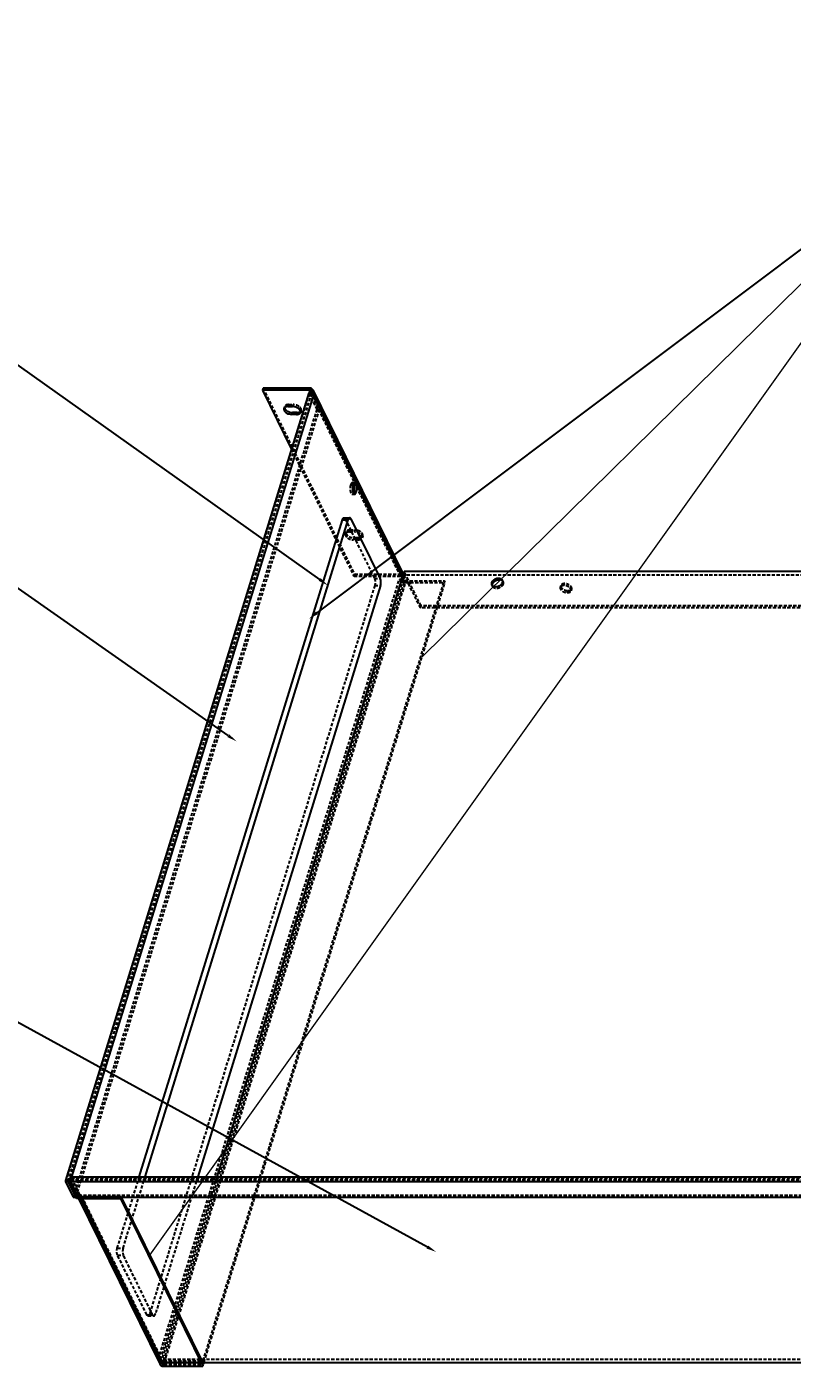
# Model space of a CAD drawing. Header units: millimetres. Extents: x 10653 to 40244, y 19163 to 29561.
# Drawn here: x 21614 to 21917, y 20279 to 20810 of the extents above; entities that cross this region are included whole.
import ezdxf
from ezdxf import colors
from ezdxf.entities.mleader import LeaderData, LeaderLine
from ezdxf.math import Vec2, Vec3

# ---------------------------------------------------------------- set-up
doc = ezdxf.new("R2010")
doc.units = ezdxf.units.MM
doc.linetypes.add('HIDDEN', pattern=[1.905, 1.27, -0.635])
doc.layers.add('02___PRT_ALL_AXES', color=7, linetype='Continuous')
doc.layers.add('DEFAULT_2', color=8, linetype='HIDDEN')
doc.layers.add('dim', color=2, linetype='Continuous', lineweight=9)

msp = doc.modelspace()

# ---------------------------------------------------------------- linework, layer by layer
at = {"color": 3, "linetype": 'Continuous'}
for p, q in [((21725.549, 20665.076), (21628.964, 20352.528)), ((21727.425, 20664.78), (21631.392, 20354.016)), ((21725.762, 20666.969), (21707.341, 20666.969)), ((21727.074, 20666.283), (21762.959, 20593.156)), ((21727.12, 20665.402), (21762.81, 20592.674)), ((21720.819, 20657.334), (21718.977, 20657.334)), ((21660.54, 20354.016), (21741.117, 20614.764)), ((21742.211, 20615.087), (21753.803, 20591.466)), ((21689.059, 20354.016), (21762.326, 20591.107)), ((21753.929, 20588.656), (21681.419, 20354.016)), ((21628.999, 20352.233), (21632.049, 20346.017)), ((21630.841, 20352.233), (21634.196, 20345.395)), ((21634.388, 20346.017), (21634.196, 20345.395)), ((21651.097, 20346.017), (21683.657, 20279.666)), ((22002.334, 20280.288), (21683.352, 20280.288))]:
    msp.add_line(p, q, dxfattribs=at)
at = {"color": 7, "linetype": 'Continuous'}
for p, q in [((21707.341, 20666.969), (21707.099, 20666.185)), ((21707.099, 20666.185), (21718.63, 20642.687)), ((21725.52, 20666.185), (21707.099, 20666.185)), ((21725.762, 20666.969), (21725.52, 20666.185)), ((21725.52, 20666.185), (21725.924, 20665.363)), ((21727.12, 20665.402), (21726.199, 20665.402)), ((21717.21, 20659.658), (21719.052, 20659.658)), ((21718.977, 20657.334), (21718.735, 20656.55)), ((21720.577, 20656.55), (21718.735, 20656.55)), ((21720.819, 20657.334), (21720.577, 20656.55)), ((21658.237, 20354.016), (21738.814, 20614.764)), ((21738.814, 20614.764), (21741.117, 20614.764)), ((21739.424, 20615.52), (21741.727, 20615.52)), ((21763.294, 20594.24), (21762.326, 20591.107)), ((22058.267, 20594.24), (21763.294, 20594.24)), ((21628.999, 20352.233), (21985.449, 20352.233)), ((21629.92, 20352.233), (21633.275, 20345.395)), ((21631.083, 20354.016), (21983.849, 20354.016)), ((21632.049, 20346.017), (21632.97, 20346.017)), ((21633.891, 20346.017), (21986.658, 20346.017)), ((21635.018, 20345.398), (21635.249, 20346.017)), ((21635.117, 20345.395), (21635.309, 20346.017)), ((21650.775, 20345.395), (21650.967, 20346.017)), ((21634.196, 20345.395), (21633.275, 20345.395)), ((21634.142, 20345.395), (21666.445, 20279.569)), ((21635.117, 20345.395), (21667.757, 20278.883)), ((21635.117, 20345.395), (21650.775, 20345.395)), ((21650.775, 20345.395), (21683.415, 20278.883)), ((21667.757, 20278.883), (21683.415, 20278.883)), ((21683.415, 20278.883), (21683.657, 20279.666))]:
    msp.add_line(p, q, dxfattribs=at)
at = {"color": 3, "linetype": 'Continuous'}
for centre, radius, start, end in [((21726.198, 20663.946), 1.456, 84.66026, 89.94947), ((21726.215, 20663.792), 1.602, 60.58054, 65.59096), ((21721.273, 20658.799), 1.391, 300.06565, 302.07768)]:
    msp.add_arc(centre, radius, start, end, dxfattribs=at)
at = {"color": 7, "linetype": 'Continuous'}
for centre, radius, start, end in [((21634.935, 20346.769), 1.344, 239.80013, 242.38727), ((21635.117, 20347.515), 2.119, 267.32519, 270.00973)]:
    msp.add_arc(centre, radius, start, end, dxfattribs=at)
for points, knots in [([(21726.176, 20665.843), (21726.123, 20665.949), (21725.921, 20666.139), (21725.658, 20666.185), (21725.52, 20666.185)], [0, 0, 0, 0, 0.4636602, 1, 1, 1, 1]), ([(21726.199, 20665.402), (21726.222, 20665.476), (21726.245, 20665.628), (21726.208, 20665.778), (21726.176, 20665.843)], [0, 0, 0, 0, 0.5174311, 1, 1, 1, 1]), ([(21717.21, 20659.658), (21717.014, 20659.658), (21716.646, 20659.627), (21716.15, 20659.472), (21715.773, 20659.213), (21715.622, 20658.967), (21715.584, 20658.843)], [0, 0, 0, 0, 0.3038197, 0.5699297, 0.7977696, 1, 1, 1, 1]), ([(21722.203, 20657.366), (21722.24, 20657.486), (21722.257, 20657.76), (21722.109, 20658.169), (21721.816, 20658.564), (21721.235, 20659.064), (21720.303, 20659.512), (21719.47, 20659.658), (21719.052, 20659.658)], [0, 0, 0, 0, 0.086521, 0.1832564, 0.2955667, 0.423643, 0.710747, 1, 1, 1, 1]), ([(21715.584, 20658.843), (21715.547, 20658.723), (21715.53, 20658.449), (21715.678, 20658.04), (21715.972, 20657.645), (21716.552, 20657.145), (21717.484, 20656.697), (21718.317, 20656.55), (21718.735, 20656.55)], [0, 0, 0, 0, 0.086521, 0.1832564, 0.2955667, 0.423643, 0.710747, 1, 1, 1, 1]), ([(21720.577, 20656.55), (21720.773, 20656.55), (21721.141, 20656.581), (21721.637, 20656.737), (21722.014, 20656.996), (21722.165, 20657.242), (21722.203, 20657.366)], [0, 0, 0, 0, 0.3038197, 0.5699297, 0.7977696, 1, 1, 1, 1]), ([(21738.814, 20614.764), (21738.848, 20614.872), (21738.921, 20615.068), (21739.064, 20615.312), (21739.229, 20615.476), (21739.364, 20615.52), (21739.424, 20615.52)], [0, 0, 0, 0, 0.3326928, 0.6070931, 0.8236235, 1, 1, 1, 1]), ([(21631.083, 20354.016), (21630.986, 20354.016), (21630.848, 20353.848), (21630.763, 20353.606), (21630.707, 20353.337), (21630.688, 20353.042), (21630.702, 20352.744), (21630.749, 20352.471), (21630.806, 20352.305), (21630.841, 20352.233)], [0, 0, 0, 0, 0.1508989, 0.2705214, 0.4139996, 0.5709936, 0.7290909, 0.8756975, 1, 1, 1, 1]), ([(21634.312, 20345.577), (21634.363, 20345.55), (21634.586, 20345.451), (21634.832, 20345.406), (21635.018, 20345.398)], [0, 0, 0, 0, 0.2375602, 1, 1, 1, 1]), ([(21666.446, 20279.568), (21666.497, 20279.463), (21666.642, 20279.264), (21667.069, 20278.961), (21667.482, 20278.883), (21667.757, 20278.883)], [0, 0, 0, 0, 0.2277282, 0.4668411, 1, 1, 1, 1])]:
    msp.add_open_spline(points, degree=3, knots=knots, dxfattribs=at)
at = {"color": 3, "linetype": 'Continuous'}
for points, knots in [([(21726.071, 20665.396), (21725.952, 20665.383), (21725.737, 20665.335), (21725.576, 20665.165), (21725.549, 20665.076)], [0, 0, 0, 0, 0.5635865, 1, 1, 1, 1]), ([(21727.073, 20666.283), (21727.022, 20666.389), (21726.877, 20666.588), (21726.45, 20666.891), (21726.037, 20666.969), (21725.762, 20666.969)], [0, 0, 0, 0, 0.2277282, 0.4668411, 1, 1, 1, 1]), ([(21726.877, 20665.25), (21726.748, 20665.309), (21726.566, 20665.366), (21726.379, 20665.391), (21726.333, 20665.396)], [0, 0, 0, 0, 0.7536655, 1, 1, 1, 1]), ([(21727.425, 20664.78), (21727.406, 20664.819), (21727.299, 20664.987), (21727.136, 20665.111), (21727.002, 20665.187)], [0, 0, 0, 0, 0.2190677, 1, 1, 1, 1]), ([(21727.12, 20665.402), (21727.166, 20665.55), (21727.212, 20665.853), (21727.137, 20666.153), (21727.073, 20666.283)], [0, 0, 0, 0, 0.5174311, 1, 1, 1, 1]), ([(21715.805, 20659.205), (21715.851, 20658.952), (21716.073, 20658.577), (21716.494, 20658.178), (21717.064, 20657.787), (21717.896, 20657.444), (21718.619, 20657.334), (21718.977, 20657.334)], [0, 0, 0, 0, 0.1970264, 0.3159433, 0.4461205, 0.7251638, 1, 1, 1, 1]), ([(21720.819, 20657.334), (21720.929, 20657.334), (21721.323, 20657.353), (21721.723, 20657.452), (21721.97, 20657.596)], [0, 0, 0, 0, 0.2780004, 1, 1, 1, 1]), ([(21722.012, 20657.621), (21722.032, 20657.633), (21722.106, 20657.683), (21722.176, 20657.74), (21722.223, 20657.787)], [0, 0, 0, 0, 0.2589069, 1, 1, 1, 1]), ([(21741.727, 20615.52), (21741.667, 20615.52), (21741.532, 20615.476), (21741.367, 20615.312), (21741.223, 20615.068), (21741.15, 20614.872), (21741.117, 20614.764)], [0, 0, 0, 0, 0.1763765, 0.3929069, 0.6673072, 1, 1, 1, 1]), ([(21742.211, 20615.087), (21742.179, 20615.151), (21742.113, 20615.267), (21741.971, 20615.44), (21741.82, 20615.52), (21741.727, 20615.52)], [0, 0, 0, 0, 0.3181311, 0.5862912, 1, 1, 1, 1]), ([(21753.929, 20588.656), (21753.998, 20588.881), (21754.089, 20589.372), (21754.111, 20590.119), (21754.027, 20590.834), (21753.895, 20591.278), (21753.803, 20591.466)], [0, 0, 0, 0, 0.2474032, 0.5193384, 0.7809941, 1, 1, 1, 1]), ([(21628.964, 20352.528), (21628.957, 20352.506), (21628.938, 20352.406), (21628.965, 20352.302), (21628.999, 20352.233)], [0, 0, 0, 0, 0.2356304, 1, 1, 1, 1]), ([(21630.841, 20352.233), (21630.762, 20352.395), (21630.442, 20352.669), (21629.964, 20352.837), (21629.551, 20352.864), (21629.281, 20352.819), (21629.069, 20352.712), (21628.983, 20352.59), (21628.964, 20352.528)], [0, 0, 0, 0, 0.2460126, 0.5412781, 0.6829609, 0.807767, 0.9117447, 1, 1, 1, 1])]:
    msp.add_open_spline(points, degree=3, knots=knots, dxfattribs=at)
msp.add_open_spline([(21726.199, 20665.402), (21726.156, 20665.402), (21726.114, 20665.4), (21726.071, 20665.396)], degree=3, dxfattribs=at)
at = {"layer": '02___PRT_ALL_AXES', "color": 8, "linetype": 'HIDDEN'}
for p, q in [((21726.504, 20664.78), (21629.92, 20352.233)), ((21742.95, 20628.549), (21742.029, 20628.549)), ((21742.715, 20629.4), (21743.636, 20629.4)), ((21742.715, 20624.9), (21743.636, 20624.9)), ((21802.183, 20590.845), (21802.488, 20590.223)), ((21798.143, 20588.862), (21798.448, 20588.241)), ((21802.54, 20589.232), (21802.235, 20589.854)), ((21825.446, 20588.688), (21825.203, 20587.905)), ((21826.667, 20588.639), (21826.909, 20589.423)), ((21828.04, 20585.842), (21828.282, 20586.626)), ((21829.745, 20587.36), (21829.503, 20586.577))]:
    msp.add_line(p, q, dxfattribs=at)
at = {"layer": '02___PRT_ALL_AXES', "color": 7, "linetype": 'Continuous'}
for p, q in [((21744.323, 20625.752), (21743.401, 20625.752)), ((21798.395, 20589.232), (21798.09, 20589.854))]:
    msp.add_line(p, q, dxfattribs=at)
at = {"layer": '02___PRT_ALL_AXES', "color": 8, "linetype": 'HIDDEN'}
for points, knots in [([(21742.029, 20628.549), (21741.974, 20628.372), (21741.89, 20627.99), (21741.833, 20627.393), (21741.84, 20626.778), (21741.911, 20626.19), (21742.039, 20625.674), (21742.217, 20625.268), (21742.432, 20624.985), (21742.629, 20624.9), (21742.715, 20624.9)], [0, 0, 0, 0, 0.1396061, 0.2932218, 0.4509557, 0.6023919, 0.7378789, 0.8499088, 0.9352935, 1, 1, 1, 1]), ([(21742.715, 20629.4), (21742.647, 20629.4), (21742.495, 20629.35), (21742.31, 20629.166), (21742.149, 20628.891), (21742.067, 20628.671), (21742.029, 20628.549)], [0, 0, 0, 0, 0.176378, 0.3929206, 0.6673064, 1, 1, 1, 1]), ([(21743.179, 20629.058), (21743.12, 20629.154), (21742.997, 20629.316), (21742.801, 20629.4), (21742.715, 20629.4)], [0, 0, 0, 0, 0.5686086, 1, 1, 1, 1]), ([(21742.715, 20624.9), (21742.8, 20624.9), (21742.994, 20624.982), (21743.115, 20625.141), (21743.174, 20625.234)], [0, 0, 0, 0, 0.4324556, 1, 1, 1, 1]), ([(21802.488, 20590.223), (21802.559, 20590.077), (21802.643, 20589.74), (21802.592, 20589.399), (21802.54, 20589.232)], [0, 0, 0, 0, 0.4825863, 1, 1, 1, 1]), ([(21802.54, 20589.232), (21802.415, 20588.826), (21801.986, 20588.264), (21801.234, 20587.771), (21800.573, 20587.523), (21799.902, 20587.44), (21799.278, 20587.531), (21798.761, 20587.795), (21798.524, 20588.085), (21798.448, 20588.241)], [0, 0, 0, 0, 0.2513412, 0.3906701, 0.5304092, 0.6640694, 0.7868557, 0.8975452, 1, 1, 1, 1]), ([(21825.203, 20587.905), (21825.17, 20587.798), (21825.155, 20587.551), (21825.288, 20587.183), (21825.552, 20586.828), (21826.075, 20586.377), (21826.913, 20585.974), (21827.664, 20585.842), (21828.04, 20585.842)], [0, 0, 0, 0, 0.0865218, 0.183261, 0.2955727, 0.4236512, 0.7107518, 1, 1, 1, 1]), ([(21826.667, 20588.639), (21826.491, 20588.639), (21826.159, 20588.612), (21825.713, 20588.471), (21825.373, 20588.239), (21825.238, 20588.017), (21825.203, 20587.905)], [0, 0, 0, 0, 0.3038216, 0.5699368, 0.7977692, 1, 1, 1, 1]), ([(21825.446, 20588.688), (21825.435, 20588.656), (21825.403, 20588.518), (21825.411, 20588.373), (21825.435, 20588.269)], [0, 0, 0, 0, 0.2434952, 1, 1, 1, 1]), ([(21825.435, 20588.269), (21825.486, 20588.044), (21825.777, 20587.583), (21826.458, 20587.075), (21827.325, 20586.721), (21827.965, 20586.626), (21828.282, 20586.626)], [0, 0, 0, 0, 0.1992253, 0.4482962, 0.7265102, 1, 1, 1, 1]), ([(21826.909, 20589.423), (21826.733, 20589.423), (21826.401, 20589.395), (21825.955, 20589.255), (21825.615, 20589.022), (21825.48, 20588.8), (21825.446, 20588.688)], [0, 0, 0, 0, 0.3038216, 0.5699368, 0.7977692, 1, 1, 1, 1]), ([(21829.503, 20586.577), (21829.536, 20586.684), (21829.551, 20586.931), (21829.418, 20587.299), (21829.154, 20587.654), (21828.632, 20588.104), (21827.793, 20588.507), (21827.043, 20588.639), (21826.667, 20588.639)], [0, 0, 0, 0, 0.0865218, 0.183261, 0.2955727, 0.4236512, 0.7107518, 1, 1, 1, 1]), ([(21829.745, 20587.36), (21829.778, 20587.467), (21829.793, 20587.714), (21829.66, 20588.082), (21829.396, 20588.437), (21828.874, 20588.888), (21828.035, 20589.291), (21827.285, 20589.423), (21826.909, 20589.423)], [0, 0, 0, 0, 0.0865218, 0.183261, 0.2955727, 0.4236512, 0.7107518, 1, 1, 1, 1]), ([(21828.04, 20585.842), (21828.216, 20585.842), (21828.547, 20585.87), (21828.993, 20586.01), (21829.333, 20586.243), (21829.468, 20586.465), (21829.503, 20586.577)], [0, 0, 0, 0, 0.3038216, 0.5699368, 0.7977692, 1, 1, 1, 1]), ([(21828.282, 20586.626), (21828.52, 20586.626), (21828.955, 20586.673), (21829.361, 20586.867), (21829.506, 20586.997)], [0, 0, 0, 0, 0.5497857, 1, 1, 1, 1]), ([(21829.506, 20586.997), (21829.534, 20587.022), (21829.637, 20587.126), (21829.713, 20587.257), (21829.745, 20587.36)], [0, 0, 0, 0, 0.2621536, 1, 1, 1, 1])]:
    msp.add_open_spline(points, degree=3, knots=knots, dxfattribs=at)
at = {"layer": '02___PRT_ALL_AXES', "color": 3, "linetype": 'Continuous'}
for points, knots in [([(21742.95, 20628.549), (21742.895, 20628.372), (21742.811, 20627.99), (21742.754, 20627.393), (21742.761, 20626.778), (21742.832, 20626.19), (21742.96, 20625.674), (21743.138, 20625.268), (21743.353, 20624.985), (21743.55, 20624.9), (21743.636, 20624.9)], [0, 0, 0, 0, 0.1396061, 0.2932218, 0.4509557, 0.6023919, 0.7378789, 0.8499088, 0.9352935, 1, 1, 1, 1]), ([(21743.636, 20629.4), (21743.568, 20629.4), (21743.417, 20629.35), (21743.231, 20629.166), (21743.07, 20628.891), (21742.988, 20628.671), (21742.95, 20628.549)], [0, 0, 0, 0, 0.176378, 0.3929206, 0.6673064, 1, 1, 1, 1]), ([(21744.323, 20625.752), (21744.377, 20625.929), (21744.461, 20626.31), (21744.518, 20626.907), (21744.511, 20627.523), (21744.441, 20628.11), (21744.312, 20628.626), (21744.134, 20629.033), (21743.919, 20629.315), (21743.722, 20629.4), (21743.636, 20629.4)], [0, 0, 0, 0, 0.1396061, 0.2932218, 0.4509557, 0.6023919, 0.7378789, 0.8499088, 0.9352935, 1, 1, 1, 1]), ([(21743.636, 20624.9), (21743.704, 20624.9), (21743.856, 20624.95), (21744.041, 20625.135), (21744.203, 20625.41), (21744.285, 20625.629), (21744.323, 20625.752)], [0, 0, 0, 0, 0.176378, 0.3929206, 0.6673064, 1, 1, 1, 1]), ([(21798.395, 20589.232), (21798.501, 20589.574), (21798.831, 20590.056), (21799.426, 20590.527), (21799.961, 20590.804), (21800.533, 20590.969), (21801.255, 20591.028), (21801.797, 20590.887), (21802.072, 20590.697)], [0, 0, 0, 0, 0.2416046, 0.3751032, 0.511433, 0.6459085, 0.7741974, 1, 1, 1, 1]), ([(21798.341, 20588.579), (21798.333, 20588.631), (21798.312, 20588.85), (21798.346, 20589.073), (21798.395, 20589.232)], [0, 0, 0, 0, 0.241044, 1, 1, 1, 1])]:
    msp.add_open_spline(points, degree=3, knots=knots, dxfattribs=at)
at = {"layer": '02___PRT_ALL_AXES', "color": 7, "linetype": 'Continuous'}
for points, knots in [([(21743.401, 20625.752), (21743.486, 20626.025), (21743.591, 20626.619), (21743.604, 20627.516), (21743.483, 20628.351), (21743.304, 20628.859), (21743.179, 20629.058)], [0, 0, 0, 0, 0.2533951, 0.5309264, 0.7918357, 1, 1, 1, 1]), ([(21743.174, 20625.234), (21743.197, 20625.27), (21743.291, 20625.434), (21743.358, 20625.612), (21743.401, 20625.752)], [0, 0, 0, 0, 0.2237544, 1, 1, 1, 1]), ([(21798.09, 20589.854), (21798.216, 20590.26), (21798.644, 20590.822), (21799.396, 20591.315), (21800.057, 20591.562), (21800.729, 20591.645), (21801.353, 20591.555), (21801.87, 20591.29), (21802.106, 20591), (21802.183, 20590.845)], [0, 0, 0, 0, 0.2513412, 0.3906701, 0.5304092, 0.6640694, 0.7868557, 0.8975452, 1, 1, 1, 1]), ([(21802.183, 20590.845), (21802.254, 20590.699), (21802.338, 20590.361), (21802.287, 20590.02), (21802.235, 20589.854)], [0, 0, 0, 0, 0.4825863, 1, 1, 1, 1]), ([(21798.143, 20588.862), (21798.071, 20589.008), (21797.987, 20589.346), (21798.039, 20589.687), (21798.09, 20589.854)], [0, 0, 0, 0, 0.4825863, 1, 1, 1, 1]), ([(21802.235, 20589.854), (21802.11, 20589.447), (21801.681, 20588.885), (21800.929, 20588.392), (21800.268, 20588.145), (21799.597, 20588.062), (21798.973, 20588.153), (21798.456, 20588.417), (21798.219, 20588.707), (21798.143, 20588.862)], [0, 0, 0, 0, 0.2513412, 0.3906701, 0.5304092, 0.6640694, 0.7868557, 0.8975452, 1, 1, 1, 1])]:
    msp.add_open_spline(points, degree=3, knots=knots, dxfattribs=at)
at = {"layer": '02___PRT_ALL_AXES', "color": 3, "linetype": 'Continuous'}
msp.add_open_spline([(21802.072, 20590.697), (21802.151, 20590.643), (21802.225, 20590.58), (21802.291, 20590.509)], degree=3, dxfattribs=at)
at = {"layer": '02___PRT_ALL_AXES', "color": 8, "linetype": 'HIDDEN'}
for points in [[(21802.291, 20590.509), (21802.369, 20590.424), (21802.437, 20590.327), (21802.488, 20590.223)], [(21798.448, 20588.241), (21798.396, 20588.347), (21798.36, 20588.462), (21798.341, 20588.579)]]:
    msp.add_open_spline(points, degree=3, dxfattribs=at)
at = {"layer": 'DEFAULT_2', "color": 8, "linetype": 'HIDDEN'}
for p, q in [((21725.583, 20664.78), (21628.999, 20352.233)), ((21707.341, 20666.969), (21743.641, 20592.997)), ((21725.583, 20664.78), (21728.634, 20658.564)), ((21725.583, 20664.78), (21727.425, 20664.78)), ((21725.762, 20666.969), (21762.062, 20592.997)), ((21725.924, 20665.363), (21761.82, 20592.214)), ((21726.176, 20665.843), (21762.476, 20591.871)), ((21726.199, 20665.402), (21762.499, 20591.43)), ((21715.826, 20659.626), (21715.584, 20658.842)), ((21717.452, 20660.442), (21717.21, 20659.658)), ((21717.452, 20660.442), (21719.294, 20660.442)), ((21719.294, 20660.442), (21719.052, 20659.658)), ((21728.634, 20658.564), (21632.049, 20346.017)), ((21729.555, 20658.564), (21632.97, 20346.017)), ((21722.445, 20658.15), (21722.203, 20657.366)), ((21728.634, 20658.564), (21729.555, 20658.564)), ((21718.63, 20642.687), (21743.399, 20592.214)), ((21739.908, 20615.087), (21751.5, 20591.466)), ((21739.908, 20615.087), (21742.211, 20615.087)), ((21740.229, 20609.897), (21739.987, 20609.114)), ((21741.855, 20610.713), (21741.613, 20609.93)), ((21741.613, 20609.93), (21743.455, 20609.93)), ((21741.855, 20610.713), (21743.697, 20610.713)), ((21743.38, 20607.605), (21743.138, 20606.822)), ((21744.981, 20606.822), (21743.138, 20606.822)), ((21745.223, 20607.605), (21743.38, 20607.605)), ((21743.697, 20610.713), (21743.455, 20609.93)), ((21745.223, 20607.605), (21744.981, 20606.822)), ((21746.849, 20608.421), (21746.606, 20607.637)), ((21665.789, 20281.693), (21761.405, 20591.107)), ((21763.357, 20592.835), (21666.773, 20280.288)), ((21667.936, 20281.071), (21763.552, 20590.485)), ((21683.594, 20281.071), (21779.21, 20590.485)), ((21743.641, 20592.997), (21743.399, 20592.214)), ((21761.82, 20592.214), (21743.399, 20592.214)), ((21762.062, 20592.997), (21743.641, 20592.997)), ((21751.5, 20591.466), (21753.803, 20591.466)), ((21761.405, 20591.107), (21762.015, 20589.864)), ((21762.326, 20591.107), (21761.405, 20591.107)), ((21762.062, 20592.997), (21761.82, 20592.214)), ((21762.015, 20589.864), (21762.499, 20591.43)), ((21762.326, 20591.107), (21762.936, 20589.864)), ((21763.42, 20591.43), (21762.499, 20591.43)), ((21762.81, 20592.674), (21763.42, 20591.43)), ((21762.936, 20589.864), (21763.42, 20591.43)), ((21762.959, 20593.156), (21763.374, 20592.311)), ((21763.357, 20592.835), (21763.294, 20594.24)), ((21770.005, 20580.565), (21763.294, 20594.24)), ((21769.763, 20579.782), (21763.357, 20592.835)), ((22116.124, 20592.835), (21763.357, 20592.835)), ((21763.756, 20589.866), (21763.502, 20590.486)), ((21763.857, 20589.864), (21763.552, 20590.485)), ((21763.552, 20590.485), (21779.21, 20590.485)), ((21779.515, 20589.864), (21779.21, 20590.485)), ((21751.626, 20588.656), (21662.303, 20299.608)), ((21668.241, 20280.45), (21763.857, 20589.864)), ((21683.899, 20280.45), (21779.515, 20589.864)), ((21751.626, 20588.656), (21753.929, 20588.656)), ((21762.936, 20589.864), (21762.015, 20589.864)), ((21763.857, 20589.864), (21779.515, 20589.864)), ((21769.763, 20579.782), (21770.005, 20580.565)), ((22112.765, 20579.782), (21769.763, 20579.782)), ((22122.772, 20580.565), (21770.005, 20580.565)), ((21631.392, 20354.016), (21630.841, 20352.233)), ((21666.773, 20280.288), (21631.083, 20353.016)), ((21631.083, 20353.016), (21983.849, 20353.016)), ((21634.68, 20346.962), (21631.325, 20353.8)), ((21631.325, 20353.8), (21984.091, 20353.8)), ((21649.492, 20325.716), (21658.237, 20354.016)), ((21651.794, 20325.716), (21660.54, 20354.016)), ((21681.419, 20354.016), (21664.606, 20299.608)), ((21666.71, 20281.693), (21689.059, 20354.016)), ((21633.759, 20346.962), (21633.275, 20345.395)), ((21633.759, 20346.962), (21666.399, 20280.45)), ((21634.68, 20346.962), (21633.759, 20346.962)), ((21633.806, 20346.081), (21634.142, 20345.395)), ((21633.891, 20346.017), (21634.133, 20346.8)), ((21634.133, 20346.8), (21986.9, 20346.8)), ((21634.68, 20346.962), (21634.388, 20346.017)), ((21634.68, 20346.962), (21667.32, 20280.45)), ((21634.704, 20346.521), (21667.343, 20280.009)), ((21635.249, 20346.017), (21635.31, 20346.18)), ((21635.309, 20346.017), (21635.359, 20346.179)), ((21635.359, 20346.179), (21667.999, 20279.666)), ((21635.359, 20346.179), (21651.017, 20346.179)), ((21650.967, 20346.017), (21651.017, 20346.179)), ((21651.017, 20346.179), (21651.097, 20346.017)), ((21649.492, 20325.716), (21651.794, 20325.716)), ((21661.209, 20299.285), (21649.618, 20322.906)), ((21649.618, 20322.906), (21651.92, 20322.906)), ((21663.512, 20299.285), (21651.92, 20322.906)), ((21661.209, 20299.285), (21663.512, 20299.285)), ((21661.693, 20298.852), (21663.996, 20298.852)), ((21662.303, 20299.608), (21664.606, 20299.608)), ((21665.789, 20281.693), (22020.397, 20281.693)), ((21666.399, 20280.45), (21667.32, 20280.45)), ((21666.773, 20280.288), (21666.71, 20281.693)), ((21683.352, 20280.288), (21666.773, 20280.288)), ((21667.757, 20278.883), (21667.999, 20279.666)), ((21668.14, 20280.451), (21667.885, 20281.072)), ((21668.241, 20280.45), (21667.936, 20281.071)), ((21667.936, 20281.071), (21683.594, 20281.071)), ((21667.999, 20279.666), (21683.657, 20279.666)), ((21668.241, 20280.45), (21683.899, 20280.45)), ((21683.899, 20280.45), (21683.594, 20281.071))]:
    msp.add_line(p, q, dxfattribs=at)
for centre, radius, start, end in [((21745.677, 20609.07), 1.391, 300.06565, 302.07768), ((21763.552, 20591.886), 1.401, 267.92765, 269.99114), ((21763.858, 20592.665), 2.802, 267.92765, 269.99114), ((21634.742, 20346.54), 1.042, 206.1457, 211.86216), ((21635.359, 20347.238), 1.06, 267.32519, 270.00973), ((21667.936, 20282.472), 1.401, 267.92765, 269.99114), ((21668.241, 20283.251), 2.802, 267.92765, 269.99114)]:
    msp.add_arc(centre, radius, start, end, dxfattribs=at)
for points, knots in [([(21725.549, 20665.076), (21725.542, 20665.053), (21725.522, 20664.954), (21725.549, 20664.849), (21725.583, 20664.78)], [0, 0, 0, 0, 0.2356304, 1, 1, 1, 1]), ([(21715.826, 20659.626), (21715.816, 20659.593), (21715.782, 20659.455), (21715.786, 20659.31), (21715.805, 20659.205)], [0, 0, 0, 0, 0.2445949, 1, 1, 1, 1]), ([(21717.452, 20660.442), (21717.256, 20660.442), (21716.888, 20660.411), (21716.392, 20660.255), (21716.015, 20659.996), (21715.864, 20659.75), (21715.826, 20659.626)], [0, 0, 0, 0, 0.3038197, 0.5699297, 0.7977696, 1, 1, 1, 1]), ([(21722.445, 20658.15), (21722.482, 20658.269), (21722.499, 20658.543), (21722.351, 20658.952), (21722.058, 20659.347), (21721.477, 20659.847), (21720.545, 20660.295), (21719.712, 20660.442), (21719.294, 20660.442)], [0, 0, 0, 0, 0.086521, 0.1832564, 0.2955667, 0.423643, 0.710747, 1, 1, 1, 1]), ([(21722.223, 20657.787), (21722.249, 20657.814), (21722.344, 20657.92), (21722.414, 20658.049), (21722.445, 20658.15)], [0, 0, 0, 0, 0.2597108, 1, 1, 1, 1]), ([(21739.424, 20615.52), (21739.517, 20615.52), (21739.668, 20615.44), (21739.81, 20615.267), (21739.877, 20615.151), (21739.908, 20615.087)], [0, 0, 0, 0, 0.4137088, 0.6818689, 1, 1, 1, 1]), ([(21739.987, 20609.114), (21739.95, 20608.994), (21739.933, 20608.72), (21740.081, 20608.311), (21740.375, 20607.916), (21740.955, 20607.416), (21741.887, 20606.968), (21742.721, 20606.822), (21743.138, 20606.822)], [0, 0, 0, 0, 0.086521, 0.1832564, 0.2955667, 0.423643, 0.710747, 1, 1, 1, 1]), ([(21741.613, 20609.93), (21741.417, 20609.93), (21741.049, 20609.899), (21740.554, 20609.743), (21740.176, 20609.484), (21740.026, 20609.238), (21739.987, 20609.114)], [0, 0, 0, 0, 0.3038197, 0.5699297, 0.7977696, 1, 1, 1, 1]), ([(21740.229, 20609.897), (21740.219, 20609.864), (21740.186, 20609.726), (21740.189, 20609.581), (21740.208, 20609.476)], [0, 0, 0, 0, 0.2445949, 1, 1, 1, 1]), ([(21740.208, 20609.476), (21740.254, 20609.224), (21740.476, 20608.849), (21740.897, 20608.449), (21741.467, 20608.059), (21742.3, 20607.715), (21743.023, 20607.605), (21743.38, 20607.605)], [0, 0, 0, 0, 0.1970264, 0.3159433, 0.4461205, 0.7251638, 1, 1, 1, 1]), ([(21741.855, 20610.713), (21741.66, 20610.713), (21741.291, 20610.682), (21740.796, 20610.526), (21740.418, 20610.268), (21740.268, 20610.022), (21740.229, 20609.897)], [0, 0, 0, 0, 0.3038197, 0.5699297, 0.7977696, 1, 1, 1, 1]), ([(21746.606, 20607.637), (21746.643, 20607.757), (21746.66, 20608.031), (21746.512, 20608.44), (21746.219, 20608.835), (21745.638, 20609.335), (21744.707, 20609.783), (21743.873, 20609.93), (21743.455, 20609.93)], [0, 0, 0, 0, 0.086521, 0.1832564, 0.2955667, 0.423643, 0.710747, 1, 1, 1, 1]), ([(21746.849, 20608.421), (21746.885, 20608.54), (21746.902, 20608.814), (21746.754, 20609.223), (21746.461, 20609.618), (21745.881, 20610.118), (21744.949, 20610.566), (21744.115, 20610.713), (21743.697, 20610.713)], [0, 0, 0, 0, 0.086521, 0.1832564, 0.2955667, 0.423643, 0.710747, 1, 1, 1, 1]), ([(21744.981, 20606.822), (21745.176, 20606.822), (21745.545, 20606.853), (21746.04, 20607.008), (21746.418, 20607.267), (21746.568, 20607.513), (21746.606, 20607.637)], [0, 0, 0, 0, 0.3038197, 0.5699297, 0.7977696, 1, 1, 1, 1]), ([(21745.223, 20607.605), (21745.333, 20607.605), (21745.727, 20607.624), (21746.126, 20607.724), (21746.373, 20607.867)], [0, 0, 0, 0, 0.2780004, 1, 1, 1, 1]), ([(21746.415, 20607.892), (21746.435, 20607.904), (21746.51, 20607.954), (21746.579, 20608.011), (21746.626, 20608.059)], [0, 0, 0, 0, 0.2589069, 1, 1, 1, 1]), ([(21746.626, 20608.059), (21746.652, 20608.085), (21746.747, 20608.191), (21746.817, 20608.32), (21746.849, 20608.421)], [0, 0, 0, 0, 0.2597108, 1, 1, 1, 1]), ([(21751.5, 20591.466), (21751.592, 20591.278), (21751.725, 20590.834), (21751.809, 20590.119), (21751.786, 20589.372), (21751.696, 20588.881), (21751.626, 20588.656)], [0, 0, 0, 0, 0.2190059, 0.4806616, 0.7525968, 1, 1, 1, 1]), ([(21761.405, 20591.107), (21761.49, 20590.933), (21761.77, 20590.598), (21762.334, 20590.219), (21763.016, 20589.955), (21763.51, 20589.874), (21763.756, 20589.866)], [0, 0, 0, 0, 0.2108491, 0.4612521, 0.7327317, 1, 1, 1, 1]), ([(21762.476, 20591.871), (21762.423, 20591.978), (21762.221, 20592.167), (21761.958, 20592.214), (21761.82, 20592.214)], [0, 0, 0, 0, 0.4636602, 1, 1, 1, 1]), ([(21763.373, 20592.312), (21763.322, 20592.417), (21763.177, 20592.616), (21762.75, 20592.919), (21762.337, 20592.997), (21762.062, 20592.997)], [0, 0, 0, 0, 0.2277282, 0.4668411, 1, 1, 1, 1]), ([(21762.326, 20591.107), (21762.369, 20591.02), (21762.508, 20590.852), (21762.891, 20590.596), (21763.255, 20590.495), (21763.502, 20590.486)], [0, 0, 0, 0, 0.211534, 0.4627505, 1, 1, 1, 1]), ([(21762.499, 20591.43), (21762.522, 20591.504), (21762.545, 20591.656), (21762.508, 20591.806), (21762.476, 20591.871)], [0, 0, 0, 0, 0.5174311, 1, 1, 1, 1]), ([(21763.42, 20591.43), (21763.466, 20591.579), (21763.512, 20591.882), (21763.437, 20592.182), (21763.373, 20592.312)], [0, 0, 0, 0, 0.5174311, 1, 1, 1, 1]), ([(21631.325, 20353.8), (21631.309, 20353.832), (21631.257, 20353.926), (21631.158, 20354.016), (21631.083, 20354.016)], [0, 0, 0, 0, 0.3231704, 1, 1, 1, 1]), ([(21633.759, 20346.962), (21633.744, 20346.911), (21633.694, 20346.716), (21633.688, 20346.508), (21633.714, 20346.361)], [0, 0, 0, 0, 0.2618115, 1, 1, 1, 1]), ([(21633.857, 20345.99), (21633.881, 20345.951), (21633.989, 20345.799), (21634.137, 20345.677), (21634.258, 20345.607)], [0, 0, 0, 0, 0.2442356, 1, 1, 1, 1]), ([(21634.68, 20346.962), (21634.658, 20346.888), (21634.635, 20346.736), (21634.672, 20346.586), (21634.704, 20346.521)], [0, 0, 0, 0, 0.5174269, 1, 1, 1, 1]), ([(21634.704, 20346.521), (21634.753, 20346.421), (21634.937, 20346.24), (21635.182, 20346.186), (21635.31, 20346.18)], [0, 0, 0, 0, 0.4663009, 1, 1, 1, 1]), ([(21649.618, 20322.906), (21649.526, 20323.094), (21649.393, 20323.538), (21649.309, 20324.253), (21649.331, 20325), (21649.422, 20325.49), (21649.492, 20325.716)], [0, 0, 0, 0, 0.2190059, 0.4806616, 0.7525968, 1, 1, 1, 1]), ([(21651.794, 20325.716), (21651.725, 20325.49), (21651.634, 20325), (21651.612, 20324.253), (21651.695, 20323.538), (21651.828, 20323.094), (21651.92, 20322.906)], [0, 0, 0, 0, 0.2474032, 0.5193384, 0.7809941, 1, 1, 1, 1]), ([(21661.693, 20298.852), (21661.6, 20298.852), (21661.449, 20298.932), (21661.307, 20299.105), (21661.241, 20299.221), (21661.209, 20299.285)], [0, 0, 0, 0, 0.4137088, 0.6818689, 1, 1, 1, 1]), ([(21662.303, 20299.608), (21662.27, 20299.5), (21662.197, 20299.304), (21662.053, 20299.06), (21661.889, 20298.896), (21661.754, 20298.852), (21661.693, 20298.852)], [0, 0, 0, 0, 0.3326928, 0.6070931, 0.8236235, 1, 1, 1, 1]), ([(21663.512, 20299.285), (21663.543, 20299.221), (21663.61, 20299.105), (21663.752, 20298.932), (21663.903, 20298.852), (21663.996, 20298.852)], [0, 0, 0, 0, 0.3181311, 0.5862912, 1, 1, 1, 1]), ([(21663.996, 20298.852), (21664.056, 20298.852), (21664.191, 20298.896), (21664.356, 20299.06), (21664.5, 20299.304), (21664.572, 20299.5), (21664.606, 20299.608)], [0, 0, 0, 0, 0.1763765, 0.3929069, 0.6673072, 1, 1, 1, 1]), ([(21665.789, 20281.693), (21665.819, 20281.632), (21665.976, 20281.371), (21666.208, 20281.163), (21666.401, 20281.028)], [0, 0, 0, 0, 0.2236905, 1, 1, 1, 1]), ([(21666.399, 20280.45), (21666.353, 20280.301), (21666.307, 20279.998), (21666.382, 20279.698), (21666.446, 20279.568)], [0, 0, 0, 0, 0.5174311, 1, 1, 1, 1]), ([(21666.401, 20281.028), (21666.652, 20280.852), (21667.216, 20280.581), (21667.83, 20280.463), (21668.14, 20280.451)], [0, 0, 0, 0, 0.4971797, 1, 1, 1, 1]), ([(21666.71, 20281.693), (21666.753, 20281.606), (21666.892, 20281.438), (21667.275, 20281.182), (21667.639, 20281.081), (21667.885, 20281.072)], [0, 0, 0, 0, 0.211534, 0.4627505, 1, 1, 1, 1]), ([(21667.29, 20280.288), (21667.288, 20280.263), (21667.288, 20280.168), (21667.312, 20280.072), (21667.343, 20280.009)], [0, 0, 0, 0, 0.2581057, 1, 1, 1, 1]), ([(21667.343, 20280.009), (21667.396, 20279.902), (21667.598, 20279.713), (21667.861, 20279.666), (21667.999, 20279.666)], [0, 0, 0, 0, 0.4636602, 1, 1, 1, 1])]:
    msp.add_open_spline(points, degree=3, knots=knots, dxfattribs=at)
for points in [[(21633.714, 20346.361), (21633.732, 20346.264), (21633.763, 20346.169), (21633.806, 20346.081)], [(21667.32, 20280.45), (21667.304, 20280.397), (21667.293, 20280.342), (21667.29, 20280.288)]]:
    msp.add_open_spline(points, degree=3, dxfattribs=at)
at = {"layer": 'dim', "lineweight": 9}
for p, q in [((21662.399, 20322.985), (21977.79, 20764.878)), ((21770.409, 20560.396), (21978.15, 20764.878))]:
    msp.add_line(p, q, dxfattribs=at)

# ---------------------------------------------------------------- leaders
at = {"lineweight": 9}
ml = msp.add_multileader_mtext('Standard', dxfattribs=at)
ml.set_content('{\\fSimSun|b0|i0|c134|p2;焊接}', color=2)
ml.set_leader_properties(color=2)
ml.build(insert=Vec2(0, 0))
ml.multileader.update_dxf_attribs({"text_left_attachment_type": 5, "text_right_attachment_type": 5, "dogleg_length": 0.36})
ctx = ml.context
ctx.base_point, ctx.char_height, ctx.plane_origin = Vec3(21978.15, 20764.878), 30, Vec3(21720.856, 20581.803)
ctx.left_attachment, ctx.right_attachment = 5, 5
notes = []
notes.append((ctx, [(1, (1, 1, 0), (21977.79, 20764.878), (1, 0), 0.36, [(0, [(21725.53, 20575.429)], 0, [])])]))
ctx.mtext.insert, ctx.mtext.flow_direction = Vec3(21980.15, 20806.044), 5
ml = msp.add_multileader_mtext('Standard', dxfattribs=at)
ml.set_content('4', color=2)
ml.set_leader_properties(color=2)
ml.build(insert=Vec2(0, 0))
ml.multileader.update_dxf_attribs({"text_left_attachment_type": 5, "text_right_attachment_type": 5, "dogleg_length": 0.36})
ctx = ml.context
ctx.base_point, ctx.char_height, ctx.plane_origin = Vec3(21534.336, 20712.494), 30, Vec3(21725.112, 20588.718)
ctx.left_attachment, ctx.right_attachment, ctx.text_align_type = 5, 5, 2
notes.append((ctx, [(0, (1, 1, 0), (21558.696, 20712.494), (-1, 0), 0.36, [(0, [(21733.068, 20588.718)], 0, [])])]))
ctx.mtext.insert, ctx.mtext.alignment, ctx.mtext.flow_direction = Vec3(21556.336, 20748.494), 3, 5
ml = msp.add_multileader_mtext('Standard', dxfattribs=at)
ml.set_content('2', color=2)
ml.set_leader_properties(color=2)
ml.build(insert=Vec2(0, 0))
ml.multileader.update_dxf_attribs({"text_left_attachment_type": 5, "text_right_attachment_type": 5, "dogleg_length": 0.36})
ctx = ml.context
ctx.base_point, ctx.char_height, ctx.plane_origin = Vec3(21537.311, 20621.545), 30, Vec3(21688.839, 20526.808)
ctx.left_attachment, ctx.right_attachment, ctx.text_align_type = 5, 5, 2
notes.append((ctx, [(0, (1, 1, 0), (21561.671, 20621.545), (-1, 0), 0.36, [(0, [(21696.795, 20526.808)], 0, [])])]))
ctx.mtext.insert, ctx.mtext.alignment, ctx.mtext.flow_direction = Vec3(21559.311, 20657.545), 3, 5
ml = msp.add_multileader_mtext('Standard', dxfattribs=at)
ml.set_content('3', color=2)
ml.set_leader_properties(color=2)
ml.build(insert=Vec2(0, 0))
ml.multileader.update_dxf_attribs({"text_left_attachment_type": 5, "text_right_attachment_type": 5, "dogleg_length": 0.36})
ctx = ml.context
ctx.base_point, ctx.char_height, ctx.plane_origin = Vec3(21539.292, 20440.754), 30, Vec3(21768.072, 20346.017)
ctx.left_attachment, ctx.right_attachment, ctx.text_align_type = 5, 5, 2
notes.append((ctx, [(0, (1, 1, 0), (21563.652, 20440.754), (-1, 0), 0.36, [(0, [(21776.028, 20324.223)], 0, [])])]))
ctx.mtext.insert, ctx.mtext.alignment, ctx.mtext.flow_direction = Vec3(21561.292, 20476.754), 3, 5
for ctx, leaders in notes:
    for number, flags, end, landing, length, lines in leaders:
        leader = LeaderData()
        leader.index, (leader.has_last_leader_line, leader.has_dogleg_vector, leader.attachment_direction) = number, flags
        leader.last_leader_point, leader.dogleg_vector, leader.dogleg_length = Vec3(end), Vec3(landing), length
        for number, points, colour, breaks in lines:
            line = LeaderLine()
            line.index, line.vertices, line.color, line.breaks = number, Vec3.list(points), colors.encode_raw_color(colour), breaks
            leader.lines.append(line)
        ctx.leaders.append(leader)

doc.saveas('drawing.dxf')
